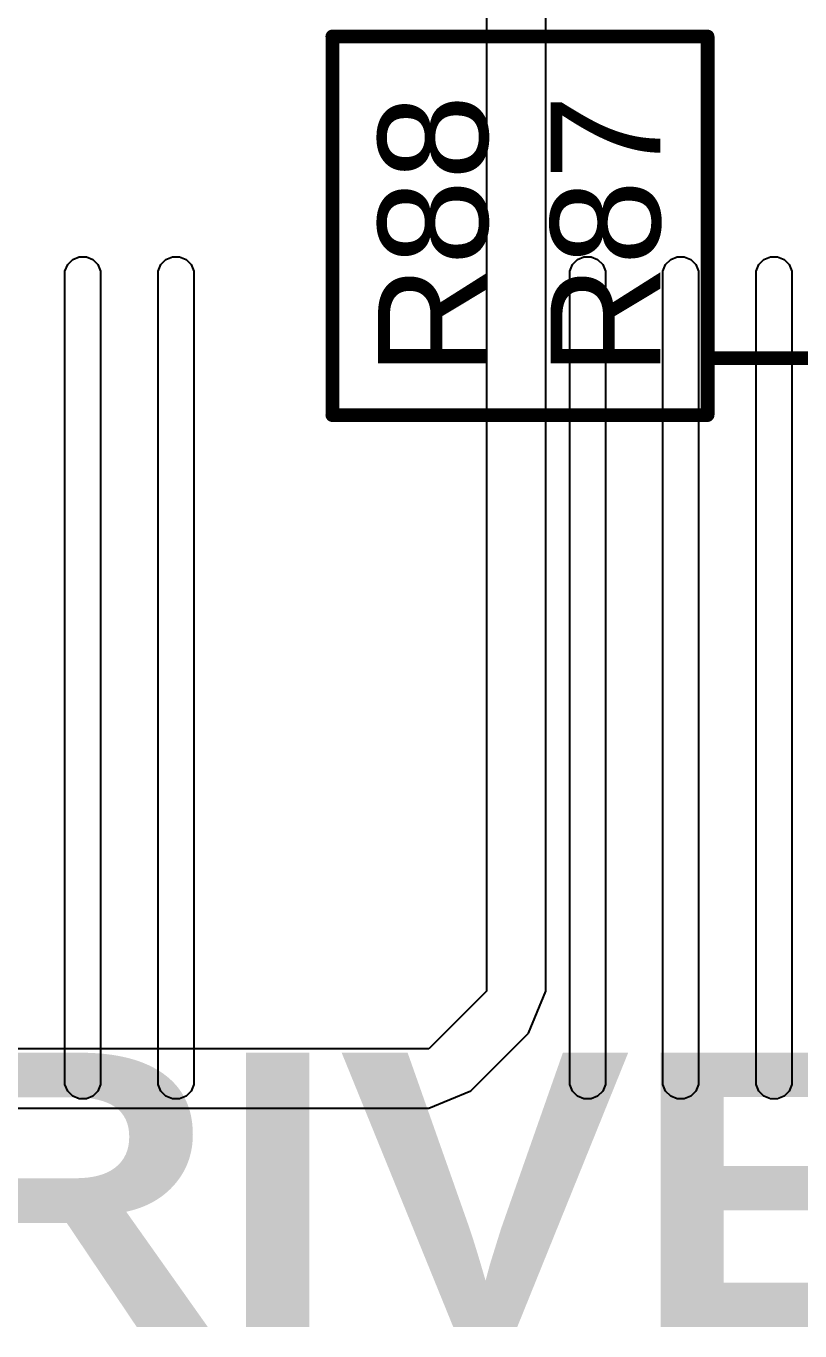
# Model space of a CAD drawing. Header units: inches. Extents: x -4 to 5258, y -4 to 5281.
# Drawn here: x 109.69 to 116.85, y 8.59 to 20.67 of the extents above; entities that cross this region are included whole.
import ezdxf

# ---------------------------------------------------------------- set-up
doc = ezdxf.new("R2010")
doc.units = ezdxf.units.IN
for name, color, linetype in [('Bottom Solder', 6, 'Continuous'), ('Top Layer', 1, 'Continuous'), ('Top Overlay', 2, 'Continuous')]:
    doc.layers.add(name, color=color, linetype=linetype)
doc.styles.add('Arial', font='', dxfattribs={"height": 0.2})
doc.styles.add('Arial Black_Bold', font='', dxfattribs={"height": 0.2})
doc.styles.get('Arial').set_extended_font_data('Arial')
doc.styles.get('Arial Black_Bold').set_extended_font_data('Arial Black', bold=True)

msp = doc.modelspace()

# ---------------------------------------------------------------- linework, layer by layer
at = {"layer": 'Bottom Solder'}
for p, q in [((110.071, 18.462), (110.118, 18.508)), ((110.118, 18.508), (110.178, 18.533)), ((110.178, 18.533), (110.211, 18.533)), ((110.211, 18.533), (110.244, 18.533)), ((110.244, 18.533), (110.305, 18.508)), ((110.305, 18.508), (110.351, 18.462)), ((110.935, 18.462), (110.981, 18.508)), ((110.981, 18.508), (111.042, 18.533)), ((111.042, 18.533), (111.075, 18.533)), ((111.075, 18.533), (111.108, 18.533)), ((111.108, 18.533), (111.168, 18.508)), ((111.168, 18.508), (111.215, 18.462)), ((114.745, 18.462), (114.791, 18.508)), ((114.791, 18.508), (114.852, 18.533)), ((114.852, 18.533), (114.885, 18.533)), ((114.885, 18.533), (114.918, 18.533)), ((114.918, 18.533), (114.978, 18.508)), ((114.978, 18.508), (115.025, 18.462)), ((115.608, 18.462), (115.655, 18.508)), ((115.655, 18.508), (115.716, 18.533)), ((115.716, 18.533), (115.748, 18.533)), ((115.748, 18.533), (115.781, 18.533)), ((115.781, 18.533), (115.842, 18.508)), ((115.842, 18.508), (115.888, 18.462)), ((116.472, 18.462), (116.518, 18.508)), ((116.518, 18.508), (116.579, 18.533)), ((116.579, 18.533), (116.612, 18.533)), ((116.612, 18.533), (116.645, 18.533)), ((116.645, 18.533), (116.706, 18.508)), ((116.706, 18.508), (116.752, 18.462)), ((110.046, 18.401), (110.071, 18.462)), ((110.046, 18.368), (110.046, 18.401)), ((110.046, 10.9), (110.046, 18.368)), ((110.351, 18.462), (110.376, 18.401)), ((110.376, 18.401), (110.376, 18.368)), ((110.376, 18.368), (110.376, 18.368)), ((110.376, 18.368), (110.376, 10.9)), ((110.91, 18.401), (110.935, 18.462)), ((110.91, 18.368), (110.91, 18.401)), ((110.91, 10.9), (110.91, 18.368)), ((111.215, 18.462), (111.24, 18.401)), ((111.24, 18.401), (111.24, 18.368)), ((111.24, 18.368), (111.24, 18.368)), ((111.24, 18.368), (111.24, 10.9)), ((114.72, 18.401), (114.745, 18.462)), ((114.72, 18.368), (114.72, 18.401)), ((114.72, 10.9), (114.72, 18.368)), ((115.025, 18.462), (115.05, 18.401)), ((115.05, 18.401), (115.05, 18.368)), ((115.05, 18.368), (115.05, 18.368)), ((115.05, 18.368), (115.05, 10.9)), ((115.583, 18.401), (115.608, 18.462)), ((115.583, 18.368), (115.583, 18.401)), ((115.583, 10.9), (115.583, 18.368)), ((115.888, 18.462), (115.913, 18.401)), ((115.913, 18.401), (115.913, 18.368)), ((115.913, 18.368), (115.913, 18.368)), ((115.913, 18.368), (115.913, 10.9)), ((116.447, 18.401), (116.472, 18.462)), ((116.447, 18.368), (116.447, 18.401)), ((116.447, 10.9), (116.447, 18.368)), ((116.752, 18.462), (116.777, 18.401)), ((116.777, 18.401), (116.777, 18.368)), ((116.777, 18.368), (116.777, 18.368)), ((116.777, 18.368), (116.777, 10.9)), ((110.046, 10.9), (110.046, 10.9)), ((110.046, 10.868), (110.046, 10.9)), ((110.376, 10.9), (110.376, 10.868)), ((110.91, 10.9), (110.91, 10.9)), ((110.91, 10.868), (110.91, 10.9)), ((111.24, 10.9), (111.24, 10.868)), ((114.72, 10.9), (114.72, 10.9)), ((114.72, 10.868), (114.72, 10.9)), ((115.05, 10.9), (115.05, 10.868)), ((115.583, 10.9), (115.583, 10.9)), ((115.583, 10.868), (115.583, 10.9)), ((115.913, 10.9), (115.913, 10.868)), ((116.447, 10.9), (116.447, 10.9)), ((116.447, 10.868), (116.447, 10.9)), ((116.777, 10.9), (116.777, 10.868)), ((110.071, 10.807), (110.046, 10.868)), ((110.118, 10.761), (110.071, 10.807)), ((110.178, 10.735), (110.118, 10.761)), ((110.305, 10.761), (110.244, 10.735)), ((110.351, 10.807), (110.305, 10.761)), ((110.376, 10.868), (110.351, 10.807)), ((110.935, 10.807), (110.91, 10.868)), ((110.981, 10.761), (110.935, 10.807)), ((111.042, 10.735), (110.981, 10.761)), ((111.168, 10.761), (111.108, 10.735)), ((111.215, 10.807), (111.168, 10.761)), ((111.24, 10.868), (111.215, 10.807)), ((114.745, 10.807), (114.72, 10.868)), ((114.791, 10.761), (114.745, 10.807)), ((114.852, 10.735), (114.791, 10.761)), ((114.978, 10.761), (114.918, 10.735)), ((115.025, 10.807), (114.978, 10.761)), ((115.05, 10.868), (115.025, 10.807)), ((115.608, 10.807), (115.583, 10.868)), ((115.655, 10.761), (115.608, 10.807)), ((115.716, 10.735), (115.655, 10.761)), ((115.842, 10.761), (115.781, 10.735)), ((115.888, 10.807), (115.842, 10.761)), ((115.913, 10.868), (115.888, 10.807)), ((116.472, 10.807), (116.447, 10.868)), ((116.518, 10.761), (116.472, 10.807)), ((116.579, 10.735), (116.518, 10.761)), ((116.706, 10.761), (116.645, 10.735)), ((116.752, 10.807), (116.706, 10.761)), ((116.777, 10.868), (116.752, 10.807)), ((110.211, 10.735), (110.178, 10.735)), ((110.244, 10.735), (110.211, 10.735)), ((111.075, 10.735), (111.042, 10.735)), ((111.108, 10.735), (111.075, 10.735)), ((114.885, 10.735), (114.852, 10.735)), ((114.918, 10.735), (114.885, 10.735)), ((115.748, 10.735), (115.716, 10.735)), ((115.781, 10.735), (115.748, 10.735)), ((116.612, 10.735), (116.579, 10.735)), ((116.645, 10.735), (116.612, 10.735))]:
    msp.add_line(p, q, dxfattribs=at)
at = {"layer": 'Top Layer'}
for p, q in [((113.949, 30.028), (113.949, 11.732)), ((114.499, 11.732), (114.499, 30.028)), ((113.949, 11.732), (113.416, 11.199)), ((114.338, 11.344), (114.499, 11.732)), ((113.805, 10.811), (114.338, 11.344)), ((113.416, 11.199), (104.587, 11.199)), ((113.416, 10.65), (113.805, 10.811)), ((109.042, 10.65), (113.416, 10.65))]:
    msp.add_line(p, q, dxfattribs=at)
at = {"layer": 'Top Overlay'}
for points in [[(112.522, 20.574, 0.127, 0.127, 0), (115.997, 20.574, 0.127, 0.127, 0)], [(112.522, 17.068, 0.127, 0.127, 0), (112.522, 20.574, 0.127, 0.127, 0)], [(115.997, 17.068, 0.127, 0.127, 0), (115.997, 20.574, 0.127, 0.127, 0)], [(115.997, 17.595, 0.127, 0.127, 0), (118.516, 17.595, 0.127, 0.127, 0)], [(112.522, 17.068, 0.127, 0.127, 0), (115.997, 17.068, 0.127, 0.127, 0)]]:
    msp.add_lwpolyline(points, format="xyseb", dxfattribs=at)
for points in [[(112.49, 20.574, 0.0635, 0.0635, 1), (112.554, 20.574, 0.0635, 0.0635, 1)], [(112.49, 20.574, 0.0635, 0.0635, 1), (112.554, 20.574, 0.0635, 0.0635, 1)], [(115.965, 20.574, 0.0635, 0.0635, 1), (116.028, 20.574, 0.0635, 0.0635, 1)], [(115.965, 20.574, 0.0635, 0.0635, 1), (116.028, 20.574, 0.0635, 0.0635, 1)], [(115.965, 17.595, 0.0635, 0.0635, 1), (116.028, 17.595, 0.0635, 0.0635, 1)], [(112.49, 17.068, 0.0635, 0.0635, 1), (112.554, 17.068, 0.0635, 0.0635, 1)], [(112.49, 17.068, 0.0635, 0.0635, 1), (112.554, 17.068, 0.0635, 0.0635, 1)], [(115.965, 17.068, 0.0635, 0.0635, 1), (116.028, 17.068, 0.0635, 0.0635, 1)], [(115.965, 17.068, 0.0635, 0.0635, 1), (116.028, 17.068, 0.0635, 0.0635, 1)]]:
    msp.add_lwpolyline(points, format="xyseb", close=True, dxfattribs=at)

# ---------------------------------------------------------------- texts
for s, height, rotation, style, p in [('R88', 1.016, 90, 'Arial', (113.961, 17.431)), ('R87', 1.016, 90, 'Arial', (115.558, 17.431)), ('STEPPER DRIVER - 2', 2.54, 360, 'Arial Black_Bold', (85.501, 8.623))]:
    msp.add_text(s, height=height, rotation=rotation, dxfattribs=dict(at, style=style)).set_placement(p)

doc.saveas('drawing.dxf')
